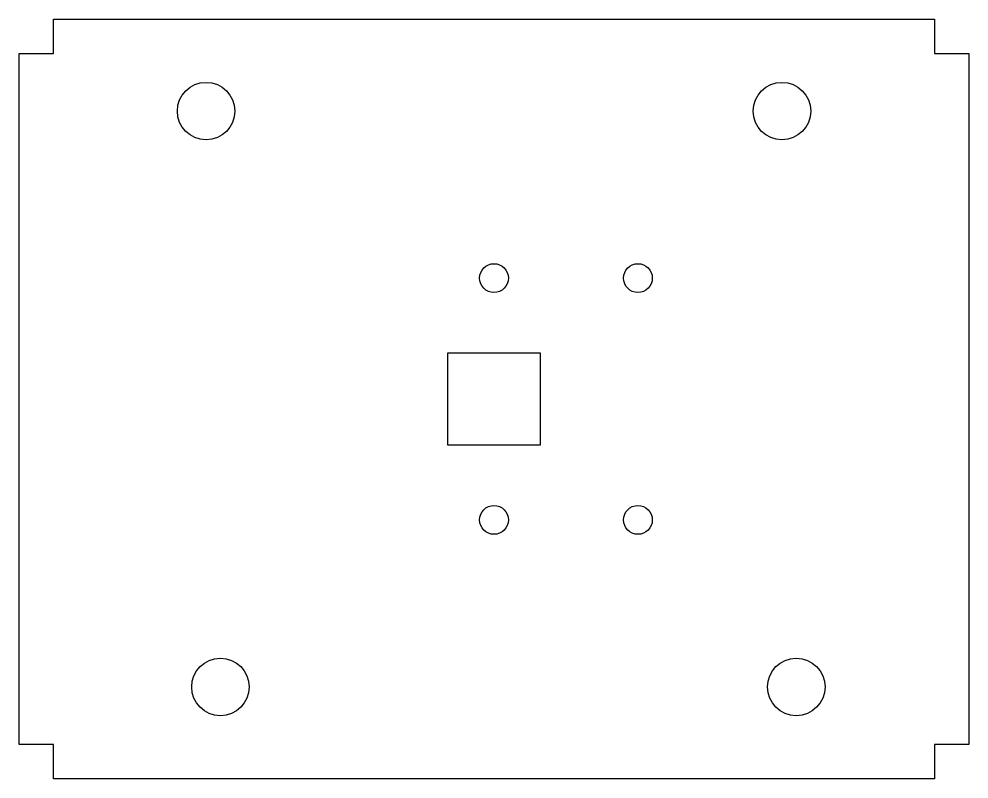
# Model space of a CAD drawing. Extents: x -3 to 0.25, y -2.6 to 0.
import ezdxf

# ---------------------------------------------------------------- set-up
doc = ezdxf.new("R2010")
doc.units = 0
doc.layers.get('0').update_dxf_attribs({"linetype": 'continuous'})

# ---------------------------------------------------------------- blocks, each defined once
blk = doc.blocks.new('SCALE')
at = {"color": 7}
for points in [[(-2.8819, -2.4803), (-3, -2.4803), (-3, -0.1181), (-2.8819, -0.1181), (-2.8819, 0), (0.1299, 0), (0.1299, -0.1181), (0.248, -0.1181), (0.248, -2.4803), (0.1299, -2.4803), (0.1299, -2.5984), (-2.8819, -2.5984)], [(-1.5335, -1.1417), (-1.2185, -1.1417), (-1.2185, -1.4567), (-1.5335, -1.4567)]]:
    blk.add_lwpolyline(points, close=True, dxfattribs=at)
for centre, radius in [((-2.3602, -0.315), 0.0984), ((-0.3917, -0.315), 0.0984), ((-1.376, -0.8858), 0.0492), ((-0.8839, -0.8858), 0.0492), ((-1.376, -1.7126), 0.0492), ((-0.8839, -1.7126), 0.0492), ((-2.3112, -2.2835), 0.0984), ((-0.3427, -2.2835), 0.0984)]:
    blk.add_circle(centre, radius, dxfattribs=at)

msp = doc.modelspace()

# ---------------------------------------------------------------- block references
at = {"color": 7}
msp.add_blockref('SCALE', (0, 0), dxfattribs=at)

doc.saveas('drawing.dxf')
